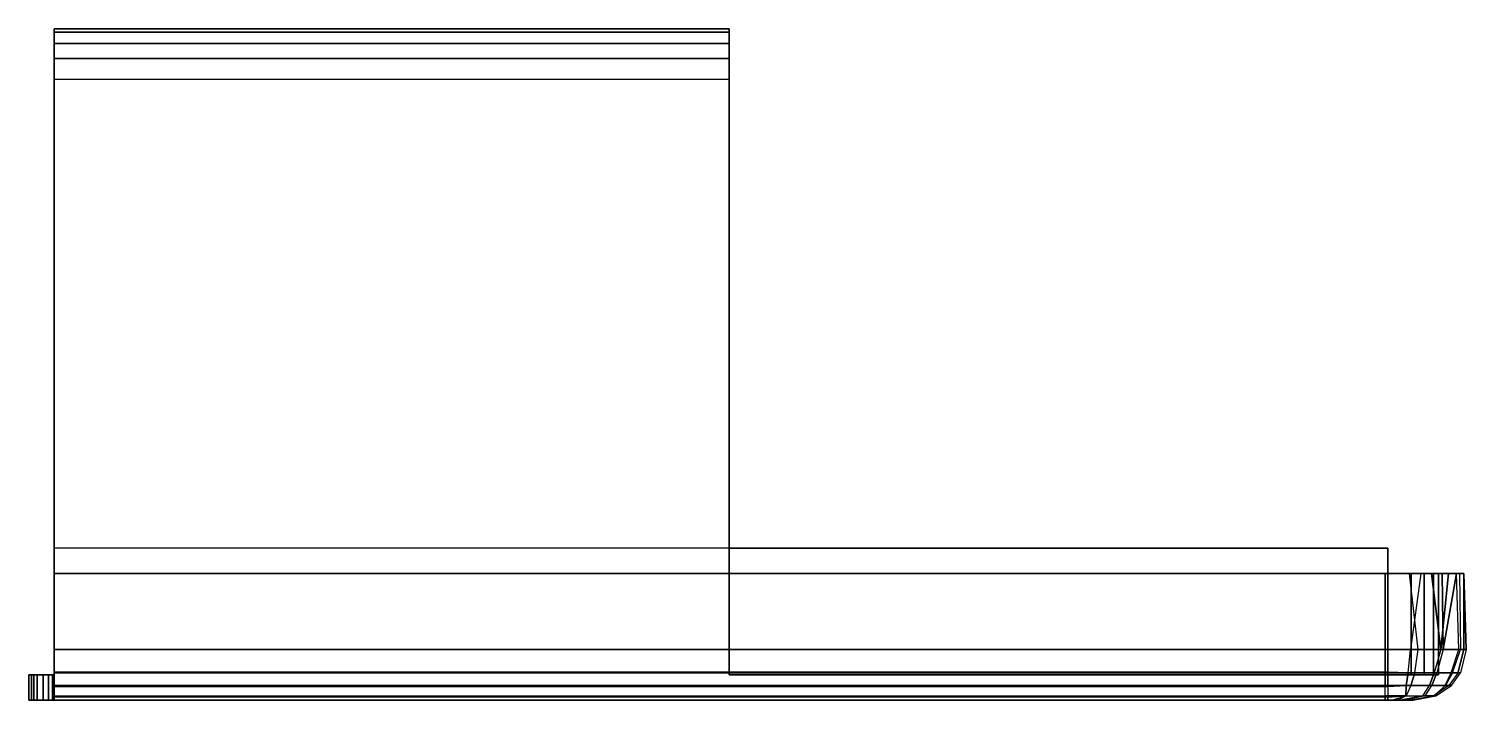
# Model space of a CAD drawing. Header units: inches. Extents: x 0 to 606, y -17 to 8.
# Drawn here: x 552.9 to 606.4, y -16.5 to 8.5 of the extents above.
import ezdxf

# ---------------------------------------------------------------- set-up
doc = ezdxf.new("R2010")
doc.units = ezdxf.units.IN
doc.header["$MEASUREMENT"] = 0
doc.layers.add('1', color=7, linetype='CONTINUOUS')

msp = doc.modelspace()

# ---------------------------------------------------------------- linework, layer by layer
at = {"layer": '1'}
for points in [[(578.96, -10.877, -57.878), (553.81, -10.877, -57.878), (553.81, 8.463, -57.878), (578.96, 8.463, -57.878)], [(578.96, 8.463, -57.878), (553.81, 8.463, -57.878), (553.81, 8.463, 117.236), (578.96, 8.463, 117.236)], [(553.81, 8.463, -57.878), (553.81, 7.52, -57.878), (553.81, 7.52, 118.179), (553.81, 8.463, 117.236)], [(553.81, 8.463, 117.236), (578.96, 8.463, 117.236), (578.96, 8.335, 117.92), (553.81, 8.335, 117.92)], [(553.81, 7.52, 118.179), (553.81, 8.463, 117.236), (553.81, 7.91, 118.57), (553.81, 6.576, 119.122)], [(553.81, 7.91, 118.57), (553.81, 8.463, 117.236), (553.81, 8.335, 117.92)], [(553.81, 8.463, -57.878), (553.81, 7.52, -57.878), (553.81, 7.52, 118.179), (553.81, 8.463, 117.236)], [(553.81, 8.463, 117.236), (553.81, 7.91, 118.57), (553.81, 6.576, 119.122)], [(553.81, 8.335, 117.92), (578.96, 8.335, 117.92), (578.96, 7.91, 118.57), (553.81, 7.91, 118.57)], [(578.96, 8.463, -57.878), (578.96, 7.52, -57.878), (578.96, 7.52, 118.179), (578.96, 8.463, 117.236)], [(578.96, 7.91, 118.57), (578.96, 8.463, 117.236), (578.96, 8.335, 117.92)], [(578.96, 6.576, 119.122), (578.96, 7.91, 118.57), (578.96, 8.463, 117.236)], [(553.81, 7.91, 118.57), (578.96, 7.91, 118.57), (578.96, 7.355, 118.954), (553.81, 7.355, 118.954)], [(553.81, 6.576, 119.122), (553.81, 7.91, 118.57), (553.81, 7.355, 118.954)], [(553.81, 7.52, 118.179), (553.81, -15.594, 118.179), (553.81, -15.594, -56.792), (553.81, 7.52, -56.792)], [(553.81, -15.594, -56.792), (553.81, -14.65, -57.878), (553.81, 7.52, -57.878), (553.81, 7.52, -56.792)], [(553.81, 7.52, 118.179), (553.81, 6.576, 119.122), (553.81, -14.65, 119.122), (553.81, -15.594, 118.179)], [(578.96, 6.576, 119.122), (578.96, 7.91, 118.57), (578.96, 7.355, 118.954)], [(578.96, 7.52, -56.792), (578.96, -15.594, -56.792), (578.96, -15.594, 118.179), (578.96, 7.52, 118.179)], [(578.96, -10.877, -56.792), (578.96, -10.877, -57.878), (578.96, 7.52, -57.878), (578.96, 7.52, -56.792)], [(578.96, -11.82, 119.122), (578.96, -11.82, 118.179), (578.96, 7.52, 118.179), (578.96, 6.576, 119.122)], [(553.81, 7.355, 118.954), (578.96, 7.355, 118.954), (578.96, 6.576, 119.122), (553.81, 6.576, 119.122)], [(578.96, -11.82, 119.122), (578.96, 6.576, 119.122), (553.81, 6.576, 119.122), (553.81, -11.82, 119.122)], [(553.81, -14.65, -57.878), (603.489, -14.65, -57.878), (603.489, -10.877, -57.878), (553.81, -10.877, -57.878)], [(578.96, -10.877, -57.878), (578.96, -10.877, -56.792), (603.489, -10.877, -56.792), (603.489, -10.877, -57.878)], [(578.96, -10.877, -56.792), (578.96, -15.594, -56.792), (603.489, -15.594, -56.792), (603.489, -10.877, -56.792)], [(603.489, -11.82, -56.792), (603.489, -10.877, -56.792), (603.489, -10.877, -57.878), (603.489, -11.82, -57.878)], [(553.81, -14.65, 119.122), (603.394, -14.65, 119.122), (603.394, -11.82, 119.122), (553.81, -11.82, 119.122)], [(578.96, -15.594, 118.179), (578.96, -11.82, 118.179), (603.489, -11.82, 118.179), (603.489, -15.594, 118.179)], [(603.394, -11.82, 119.122), (603.489, -11.82, 118.179), (578.96, -11.82, 118.179), (578.96, -11.82, 119.122)], [(605.375, -11.82, 116.292), (603.489, -11.82, 118.179), (578.96, -11.82, 118.179), (578.96, -11.82, 116.292)], [(605.375, -11.82, 116.292), (578.96, -11.82, 116.292), (578.96, -11.82, -54.906), (605.375, -11.82, -54.906)], [(605.375, -11.82, -54.906), (603.489, -11.82, -56.792), (578.96, -11.82, -56.792), (578.96, -11.82, -54.906)], [(604.294, -11.82, 118.98), (603.394, -11.82, 119.122), (603.489, -11.82, 118.179), (604.358, -11.82, 117.967)], [(603.394, -14.65, 119.122), (604.622, -14.65, 118.852), (604.294, -11.82, 118.98), (603.394, -11.82, 119.122)], [(603.489, -15.594, -56.792), (604.358, -15.594, -56.58), (604.358, -11.82, -56.58), (603.489, -11.82, -56.792)], [(603.489, -11.82, 118.179), (604.358, -11.82, 117.967), (604.358, -15.594, 117.967), (603.489, -15.594, 118.179)], [(603.489, -11.82, -56.792), (603.489, -11.82, -57.878), (604.719, -11.82, -57.596), (604.358, -11.82, -56.58)], [(604.331, -14.65, -57.754), (603.489, -14.65, -57.878), (603.489, -11.82, -57.878), (604.719, -11.82, -57.596)], [(605.375, -11.82, 116.292), (605.196, -11.82, 117.096), (604.844, -11.82, 117.605), (603.489, -11.82, 118.179)], [(604.844, -11.82, 117.605), (604.358, -11.82, 117.967), (603.489, -11.82, 118.179)], [(603.489, -11.82, -56.792), (604.358, -11.82, -56.58), (604.844, -11.82, -56.218), (605.375, -11.82, -54.906)], [(604.358, -11.82, 117.967), (604.358, -11.82, 117.967), (604.294, -11.82, 118.98), (605.12, -11.82, 118.559)], [(604.294, -11.82, 118.98), (605.12, -11.82, 118.559), (605.462, -14.65, 118.266), (604.622, -14.65, 118.852)], [(605.557, -14.65, -57.021), (605.513, -11.82, -57.025), (604.719, -11.82, -57.596), (604.331, -14.65, -57.754)], [(604.358, -11.82, -56.58), (604.358, -15.594, -56.58), (604.844, -15.594, -56.218), (604.844, -11.82, -56.218)], [(604.358, -15.594, 117.967), (604.358, -11.82, 117.967), (604.844, -11.82, 117.605), (604.844, -15.594, 117.605)], [(604.358, -11.82, -56.58), (604.719, -11.82, -57.596), (605.513, -11.82, -57.025), (604.844, -11.82, -56.218)], [(605.747, -11.82, 117.935), (604.844, -11.82, 117.605), (604.358, -11.82, 117.967), (605.12, -11.82, 118.559)], [(604.844, -11.82, -56.218), (604.844, -15.594, -56.218), (605.196, -15.594, -55.709), (605.196, -11.82, -55.709)], [(604.844, -15.594, 117.605), (604.844, -11.82, 117.605), (605.196, -11.82, 117.096), (605.196, -15.594, 117.096)], [(604.844, -11.82, -56.218), (605.513, -11.82, -57.025), (606.053, -11.82, -56.244), (605.196, -11.82, -55.709)], [(606.165, -11.82, 117.134), (605.747, -11.82, 117.935), (604.844, -11.82, 117.605), (605.196, -11.82, 117.096)], [(605.375, -11.82, -54.906), (605.196, -11.82, -55.709), (604.844, -11.82, -56.218)], [(605.12, -11.82, 118.559), (605.747, -11.82, 117.935), (605.462, -14.65, 118.266)], [(605.196, -11.82, -55.709), (605.196, -15.594, -55.709), (605.375, -15.594, -54.906), (605.375, -11.82, -54.906)], [(605.196, -15.594, 117.096), (605.196, -11.82, 117.096), (605.375, -11.82, 116.292), (605.375, -15.594, 116.292)], [(605.196, -11.82, -55.709), (606.053, -11.82, -56.244), (606.319, -11.82, -55.047), (605.375, -11.82, -54.906)], [(606.319, -11.82, 116.198), (605.375, -11.82, 116.292), (605.196, -11.82, 117.096), (606.165, -11.82, 117.134)], [(605.375, -11.82, -54.906), (605.375, -15.594, -54.906), (605.375, -15.594, 116.292), (605.375, -11.82, 116.292)], [(605.375, -11.82, -54.906), (606.319, -11.82, -55.047), (606.319, -11.82, 116.198), (605.375, -11.82, 116.292)], [(605.462, -14.65, 118.266), (605.747, -11.82, 117.935), (606.165, -11.82, 117.134), (606.195, -14.65, 117.04)], [(606.053, -11.82, -56.244), (605.513, -11.82, -57.025), (605.557, -14.65, -57.021)], [(606.053, -11.82, -56.244), (606.053, -11.82, -56.244), (605.557, -14.65, -57.021), (606.143, -14.65, -56.181)], [(606.413, -14.65, -54.953), (606.143, -14.65, -56.181), (606.053, -11.82, -56.244), (606.319, -11.82, -55.047)], [(606.195, -14.65, 117.04), (606.319, -14.65, 116.198), (606.319, -11.82, 116.198), (606.165, -11.82, 117.134)], [(606.413, -14.65, -54.953), (606.319, -11.82, -55.047), (606.319, -11.82, 116.198), (606.319, -14.65, 116.198)], [(553.81, -14.65, 119.122), (553.81, -15.518, 118.911), (603.394, -15.518, 118.911), (603.394, -14.65, 119.122)], [(553.81, -15.487, -57.682), (553.81, -14.65, -57.878), (603.489, -14.65, -57.878), (603.489, -15.487, -57.682)], [(553.81, -14.65, 119.122), (553.81, -15.594, 118.179), (553.81, -16.537, 117.236), (553.81, -15.984, 118.57)], [(553.81, -14.65, 119.122), (553.81, -15.984, 118.57), (553.81, -15.518, 118.911)], [(553.81, -15.278, -57.156), (553.81, -15.064, -57.781), (553.81, -14.65, -57.878)], [(604.499, -15.518, 118.558), (604.622, -14.65, 118.852), (603.394, -14.65, 119.122), (603.394, -15.518, 118.911)], [(604.248, -15.518, -57.461), (604.331, -14.65, -57.754), (603.489, -14.65, -57.878), (603.489, -15.487, -57.682)], [(604.248, -15.518, -57.461), (604.331, -14.65, -57.754), (605.557, -14.65, -57.021), (605.313, -15.518, -56.771)], [(604.499, -15.518, 118.558), (604.622, -14.65, 118.852), (605.462, -14.65, 118.266), (605.213, -15.518, 118.023)], [(605.902, -15.518, 116.958), (606.195, -14.65, 117.04), (605.462, -14.65, 118.266), (605.213, -15.518, 118.023)], [(605.849, -15.518, -56.058), (606.143, -14.65, -56.181), (605.557, -14.65, -57.021), (605.313, -15.518, -56.771)], [(605.849, -15.518, -56.058), (606.143, -14.65, -56.181), (606.413, -14.65, -54.953), (606.202, -15.518, -54.953)], [(605.902, -15.518, 116.958), (606.195, -14.65, 117.04), (606.319, -14.65, 116.198), (606.103, -15.526, 116.198)], [(606.103, -15.526, 116.198), (606.319, -14.65, 116.198), (606.413, -14.65, -54.953), (606.202, -15.518, -54.953)], [(553.81, -15.278, -57.156), (553.81, -15.487, -57.682), (553.81, -15.064, -57.781), (553.81, -15.278, -57.156)], [(553.81, -15.594, -56.792), (553.81, -15.487, -57.682), (553.81, -15.487, -57.682), (553.81, -15.278, -57.156)], [(603.489, -16.02, -57.288), (603.489, -15.487, -57.682), (553.81, -15.487, -57.682), (553.81, -16.02, -57.288)], [(553.81, -15.594, -56.792), (553.81, -16.02, -57.288), (553.81, -15.487, -57.682), (553.81, -15.594, -56.792)], [(603.394, -15.518, 118.911), (603.394, -15.984, 118.57), (553.81, -15.984, 118.57), (553.81, -15.518, 118.911)], [(603.394, -15.518, 118.911), (604.499, -15.518, 118.558), (604.344, -15.984, 118.333), (603.394, -15.984, 118.57)], [(604.181, -15.984, -57.193), (604.248, -15.518, -57.461), (603.489, -15.487, -57.682), (603.489, -16.02, -57.288)], [(605.134, -15.984, -56.598), (605.313, -15.518, -56.771), (604.248, -15.518, -57.461), (604.181, -15.984, -57.193)], [(604.344, -15.984, 118.333), (604.499, -15.518, 118.558), (605.213, -15.518, 118.023), (605.039, -15.984, 117.843)], [(605.039, -15.984, 117.843), (605.213, -15.518, 118.023), (605.902, -15.518, 116.958), (605.634, -15.984, 116.89)], [(605.624, -15.984, -55.903), (605.849, -15.518, -56.058), (605.313, -15.518, -56.771), (605.134, -15.984, -56.598)], [(606.202, -15.518, -54.953), (605.849, -15.518, -56.058), (605.624, -15.984, -55.903), (605.86, -15.984, -54.953)], [(605.634, -15.984, 116.89), (605.902, -15.518, 116.958), (606.103, -15.526, 116.198), (605.766, -15.984, 116.198)], [(605.86, -15.984, -54.953), (606.202, -15.518, -54.953), (606.103, -15.526, 116.198), (605.766, -15.984, 116.198)], [(552.867, -15.594, 115.901), (552.867, -16.537, 115.901), (552.867, -16.537, -54.657), (552.867, -15.594, -54.657)], [(552.971, -16.537, 116.198), (552.867, -16.537, 115.901), (552.867, -15.594, 115.901), (552.971, -15.594, 116.198)], [(552.971, -15.594, -54.953), (552.867, -15.594, -54.657), (552.867, -16.537, -54.657), (552.971, -16.537, -54.953)], [(552.867, -15.594, 115.901), (553.81, -15.594, 115.901), (552.971, -15.594, 116.198)], [(553.81, -15.594, 115.901), (552.867, -15.594, 115.901), (552.867, -15.594, -54.657), (553.81, -15.594, -54.657)], [(553.81, -15.594, -54.657), (552.867, -15.594, -54.657), (552.971, -15.594, -54.953), (553.053, -15.594, -55.032)], [(553.053, -15.594, 116.277), (553.053, -16.537, 116.277), (552.971, -16.537, 116.198), (552.971, -15.594, 116.198)], [(553.053, -16.537, -55.032), (553.053, -15.594, -55.032), (552.971, -15.594, -54.953), (552.971, -16.537, -54.953)], [(552.971, -15.594, 116.198), (553.053, -15.594, 116.277), (553.181, -15.594, 116.346), (553.81, -15.594, 115.901)], [(553.181, -15.594, 116.346), (553.181, -16.537, 116.346), (553.053, -16.537, 116.277), (553.053, -15.594, 116.277)], [(553.181, -16.537, -55.101), (553.181, -15.594, -55.101), (553.053, -15.594, -55.032), (553.053, -16.537, -55.032)], [(553.81, -15.594, -54.657), (553.053, -15.594, -55.032), (553.181, -15.594, -55.101), (553.405, -15.594, -55.216)], [(553.405, -15.594, 116.461), (553.405, -16.537, 116.461), (553.181, -16.537, 116.346), (553.181, -15.594, 116.346)], [(553.405, -16.537, -55.216), (553.405, -15.594, -55.216), (553.181, -15.594, -55.101), (553.181, -16.537, -55.101)], [(553.181, -15.594, 116.346), (553.405, -15.594, 116.461), (553.6, -15.594, 116.642), (553.81, -15.594, 115.901)], [(553.6, -15.594, 116.642), (553.6, -16.537, 116.642), (553.405, -16.537, 116.461), (553.405, -15.594, 116.461)], [(553.6, -16.537, -55.398), (553.6, -15.594, -55.398), (553.405, -15.594, -55.216), (553.405, -16.537, -55.216)], [(553.81, -15.594, -54.657), (553.405, -15.594, -55.216), (553.6, -15.594, -55.398), (553.75, -15.594, -55.659)], [(553.75, -15.594, 116.904), (553.75, -16.537, 116.904), (553.6, -16.537, 116.642), (553.6, -15.594, 116.642)], [(553.75, -16.537, -55.659), (553.75, -15.594, -55.659), (553.6, -15.594, -55.398), (553.6, -16.537, -55.398)], [(553.6, -15.594, 116.642), (553.75, -15.594, 116.904), (553.81, -15.594, 117.236), (553.81, -15.594, 115.901)], [(553.81, -15.594, 117.236), (553.81, -16.537, 117.236), (553.75, -16.537, 116.904), (553.75, -15.594, 116.904)], [(553.81, -16.537, -55.991), (553.81, -15.594, -55.991), (553.75, -15.594, -55.659), (553.75, -16.537, -55.659)], [(553.81, -15.594, -54.657), (553.75, -15.594, -55.659), (553.81, -15.594, -55.991)], [(553.81, -15.594, 118.179), (553.81, -16.537, 117.236), (553.81, -15.594, 117.236)], [(553.81, -15.594, -55.991), (553.81, -16.537, -55.991), (553.81, -16.42, -56.646), (553.81, -15.594, -56.792)], [(553.81, -15.594, -56.792), (553.81, -16.007, -56.719), (553.81, -16.42, -56.646), (553.81, -16.02, -57.288)], [(553.81, -15.984, 118.57), (553.81, -16.377, 117.995), (603.394, -16.377, 117.995), (603.394, -15.984, 118.57)], [(553.81, -15.984, 118.57), (553.81, -16.537, 117.236), (553.81, -16.377, 117.995)], [(553.81, -16.42, -56.646), (553.81, -16.02, -57.288), (603.489, -16.02, -57.288), (603.489, -16.42, -56.646)], [(603.489, -15.594, 118.179), (605.375, -15.594, 116.292), (578.96, -15.594, 116.292), (578.96, -15.594, 118.179)], [(578.96, -15.594, 116.292), (605.375, -15.594, 116.292), (605.375, -15.594, -54.906), (578.96, -15.594, -54.906)], [(603.489, -15.594, -56.792), (603.489, -15.594, -54.906), (578.96, -15.594, -54.906), (578.96, -15.594, -56.792)], [(603.394, -15.984, 118.57), (604.344, -15.984, 118.333), (604.176, -16.377, 117.956), (603.394, -16.377, 117.995)], [(605.375, -15.594, 116.292), (603.489, -15.594, 118.179), (604.358, -15.594, 117.967), (604.823, -15.594, 117.626)], [(603.489, -15.594, -56.792), (604.358, -15.594, -56.58), (604.823, -15.594, -56.24), (603.489, -15.594, -54.906)], [(603.489, -15.594, -54.906), (604.823, -15.594, -56.24), (605.196, -15.594, -55.709), (605.375, -15.594, -54.906)], [(604.167, -16.377, -56.762), (604.181, -15.984, -57.193), (603.489, -16.02, -57.288), (603.489, -16.42, -56.646)], [(605.134, -15.984, -56.598), (604.181, -15.984, -57.193), (604.167, -16.377, -56.762), (604.877, -16.377, -56.35)], [(604.176, -16.377, 117.956), (604.791, -16.377, 117.587), (605.039, -15.984, 117.843), (604.344, -15.984, 118.333)], [(605.039, -15.984, 117.843), (605.634, -15.984, 116.89), (605.203, -16.377, 116.876), (604.791, -16.377, 117.587)], [(604.823, -15.594, 117.626), (605.196, -15.594, 117.096), (605.375, -15.594, 116.292)], [(605.247, -16.377, -55.735), (604.877, -16.377, -56.35), (605.134, -15.984, -56.598), (605.624, -15.984, -55.903)], [(605.203, -16.377, 116.876), (605.634, -15.984, 116.89), (605.766, -15.984, 116.198), (605.224, -16.363, 116.198)], [(605.766, -15.984, 116.198), (605.224, -16.363, 116.198), (605.286, -16.377, -54.953), (605.86, -15.984, -54.953)], [(605.86, -15.984, -54.953), (605.624, -15.984, -55.903), (605.247, -16.377, -55.735), (605.286, -16.377, -54.953)], [(552.971, -16.537, 116.198), (552.867, -16.537, 115.901), (604.432, -16.537, 115.901), (604.432, -16.537, 116.198)], [(552.867, -16.537, 115.901), (604.432, -16.537, 115.901), (604.432, -16.537, -55.047), (552.867, -16.537, -54.657)], [(552.867, -16.537, -54.657), (552.971, -16.537, -54.953), (553.053, -16.537, -55.032), (553.184, -16.537, -54.659)], [(554.067, -16.537, 116.198), (553.181, -16.537, 116.346), (553.053, -16.537, 116.277), (552.971, -16.537, 116.198)], [(553.181, -16.537, -55.101), (553.053, -16.537, -55.032), (553.184, -16.537, -54.659)], [(553.6, -16.537, 116.642), (553.405, -16.537, 116.461), (553.181, -16.537, 116.346), (554.067, -16.537, 116.198)], [(553.184, -16.537, -54.659), (553.181, -16.537, -55.101), (553.405, -16.537, -55.216), (553.448, -16.537, -54.661)], [(553.448, -16.537, -54.661), (553.405, -16.537, -55.216), (553.6, -16.537, -55.398), (553.669, -16.537, -54.663)], [(553.81, -16.537, 117.236), (553.75, -16.537, 116.904), (553.6, -16.537, 116.642), (554.067, -16.537, 116.198)], [(553.669, -16.537, -54.663), (553.6, -16.537, -55.398), (553.75, -16.537, -55.659), (553.777, -16.537, -54.664)], [(553.777, -16.537, -54.664), (553.75, -16.537, -55.659), (553.81, -16.537, -55.991), (553.82, -16.537, -54.664)], [(603.394, -16.377, 117.995), (603.394, -16.537, 117.236), (553.81, -16.537, 117.236), (553.81, -16.377, 117.995)], [(603.489, -16.537, -55.991), (603.489, -16.42, -56.646), (553.81, -16.42, -56.646), (553.81, -16.537, -55.991)], [(553.81, -16.537, 117.236), (554.067, -16.537, 116.198), (604.432, -16.537, 116.198), (603.394, -16.537, 117.236)], [(553.81, -16.537, -55.991), (603.489, -16.537, -55.991), (603.496, -16.537, -55.04), (553.82, -16.537, -54.664)], [(603.394, -16.377, 117.995), (604.176, -16.377, 117.956), (603.681, -16.537, 117.195), (603.394, -16.537, 117.236)], [(603.394, -16.537, 117.236), (604.432, -16.537, 116.198), (604.128, -16.537, 116.932)], [(604.128, -16.537, 116.932), (603.394, -16.537, 117.236), (603.811, -16.537, 117.148)], [(603.864, -16.537, -55.913), (604.167, -16.377, -56.762), (603.489, -16.42, -56.646), (603.489, -16.537, -55.991)], [(604.432, -16.537, -55.047), (604.156, -16.537, -55.715), (603.489, -16.537, -55.991), (603.496, -16.537, -55.04)], [(603.489, -16.537, -55.991), (604.156, -16.537, -55.715), (603.864, -16.537, -55.913)], [(603.965, -16.537, 117.065), (603.681, -16.537, 117.195), (604.176, -16.377, 117.956), (604.791, -16.377, 117.587)], [(604.877, -16.377, -56.35), (604.156, -16.537, -55.715), (603.864, -16.537, -55.913), (604.167, -16.377, -56.762)], [(604.791, -16.377, 117.587), (603.965, -16.537, 117.065), (604.254, -16.537, 116.779), (605.203, -16.377, 116.876)], [(604.128, -16.537, 116.932), (604.432, -16.537, 116.198), (604.355, -16.537, 116.59)], [(604.156, -16.537, -55.715), (604.362, -16.537, -55.405), (605.247, -16.377, -55.735), (604.877, -16.377, -56.35)], [(604.432, -16.537, -55.047), (604.156, -16.537, -55.715), (604.362, -16.537, -55.405)], [(604.254, -16.537, 116.779), (605.203, -16.377, 116.876), (605.224, -16.363, 116.198), (604.432, -16.537, 116.198)], [(605.286, -16.377, -54.953), (605.247, -16.377, -55.735), (604.362, -16.537, -55.405), (604.432, -16.537, -55.047)], [(604.432, -16.537, -55.047), (605.286, -16.377, -54.953), (605.224, -16.363, 116.198), (604.432, -16.537, 116.198)]]:
    msp.add_3dface(points, dxfattribs=at)

doc.saveas('drawing.dxf')
